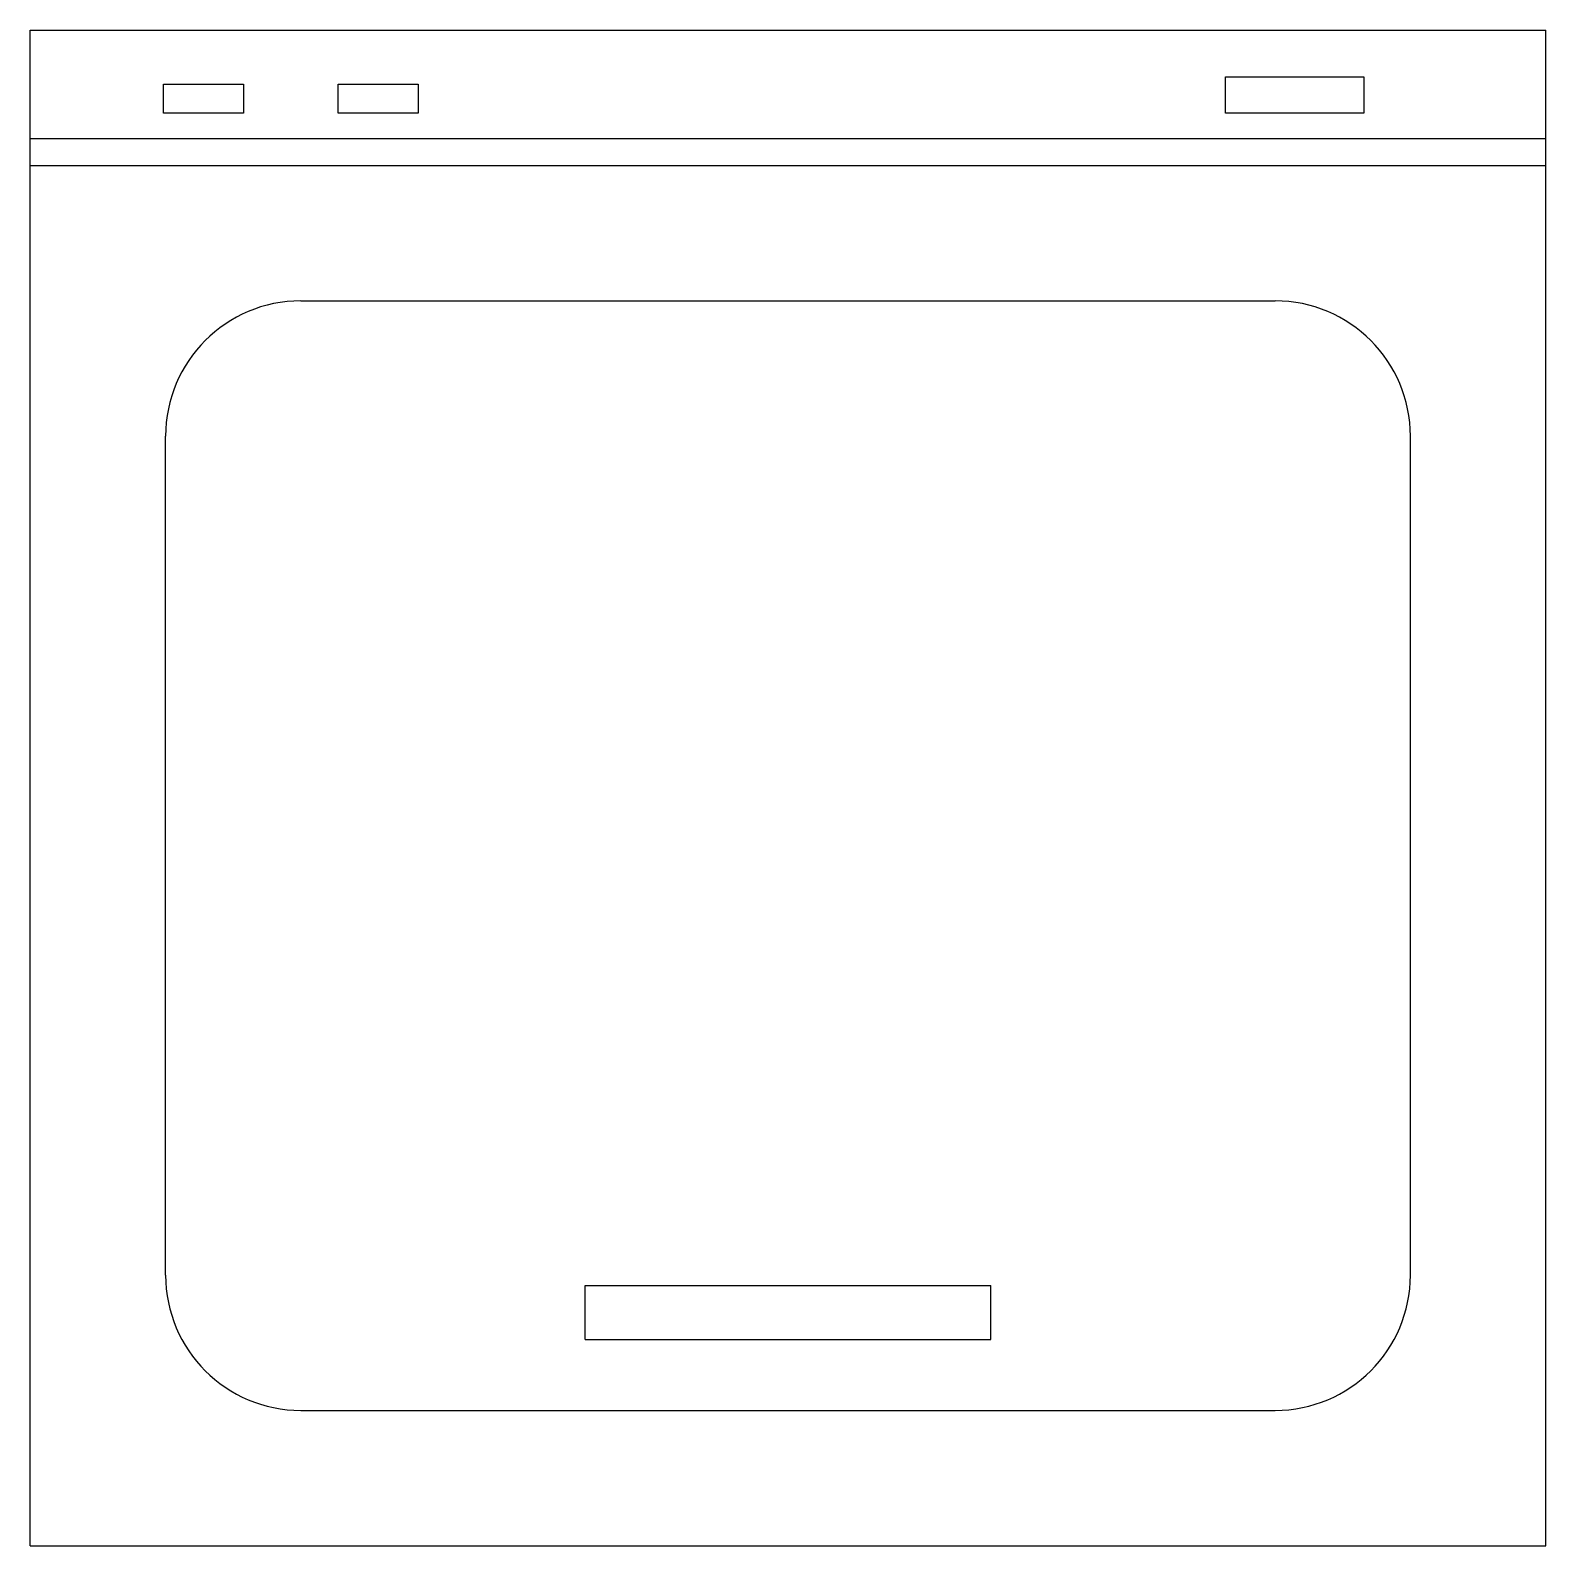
# Model space of a CAD drawing. Extents: x 0.703 to 1.228, y 0.595 to 1.12.
import ezdxf

# ---------------------------------------------------------------- set-up
doc = ezdxf.new("R2010")
doc.units = 0
doc.layers.get('0').update_dxf_attribs({"linetype": 'CONTINUOUS'})

msp = doc.modelspace()

# ---------------------------------------------------------------- linework, layer by layer
at = {"color": 0}
for p, q in [((0.70318, 1.12002), (1.22818, 1.12002)), ((0.70318, 0.59502), (0.70318, 1.12002)), ((1.22818, 0.59502), (1.22818, 1.12002)), ((0.70318, 1.08252), (1.22818, 1.08252)), ((0.70318, 1.07314), (1.22818, 1.07314)), ((0.79693, 1.02627), (1.13443, 1.02627)), ((0.75006, 0.68877), (0.75006, 0.97939)), ((1.18131, 0.68877), (1.18131, 0.97939)), ((0.89537, 0.68519), (1.036, 0.68519)), ((0.89537, 0.66644), (0.89537, 0.68519)), ((1.036, 0.66644), (1.036, 0.68519)), ((0.89537, 0.66644), (1.036, 0.66644)), ((0.79693, 0.64189), (1.13443, 0.64189)), ((0.70318, 0.59502), (1.22818, 0.59502))]:
    msp.add_line(p, q, dxfattribs=at)
for points in [[(1.11726, 1.09127), (1.11726, 1.10385), (1.16514, 1.10385), (1.16514, 1.09127)], [(0.74931, 1.09127), (0.74931, 1.10134), (0.77703, 1.10134), (0.77703, 1.09127)], [(0.8098, 1.09127), (0.8098, 1.10134), (0.83752, 1.10134), (0.83752, 1.09127)]]:
    msp.add_lwpolyline(points, close=True, dxfattribs=at)
for centre, start, end in [((0.79693, 0.97939), 90, 180), ((1.13443, 0.97939), 0, 90), ((0.79693, 0.68877), 180, 270), ((1.13443, 0.68877), 270, 0)]:
    msp.add_arc(centre, 0.04688, start, end, dxfattribs=at)

doc.saveas('drawing.dxf')
